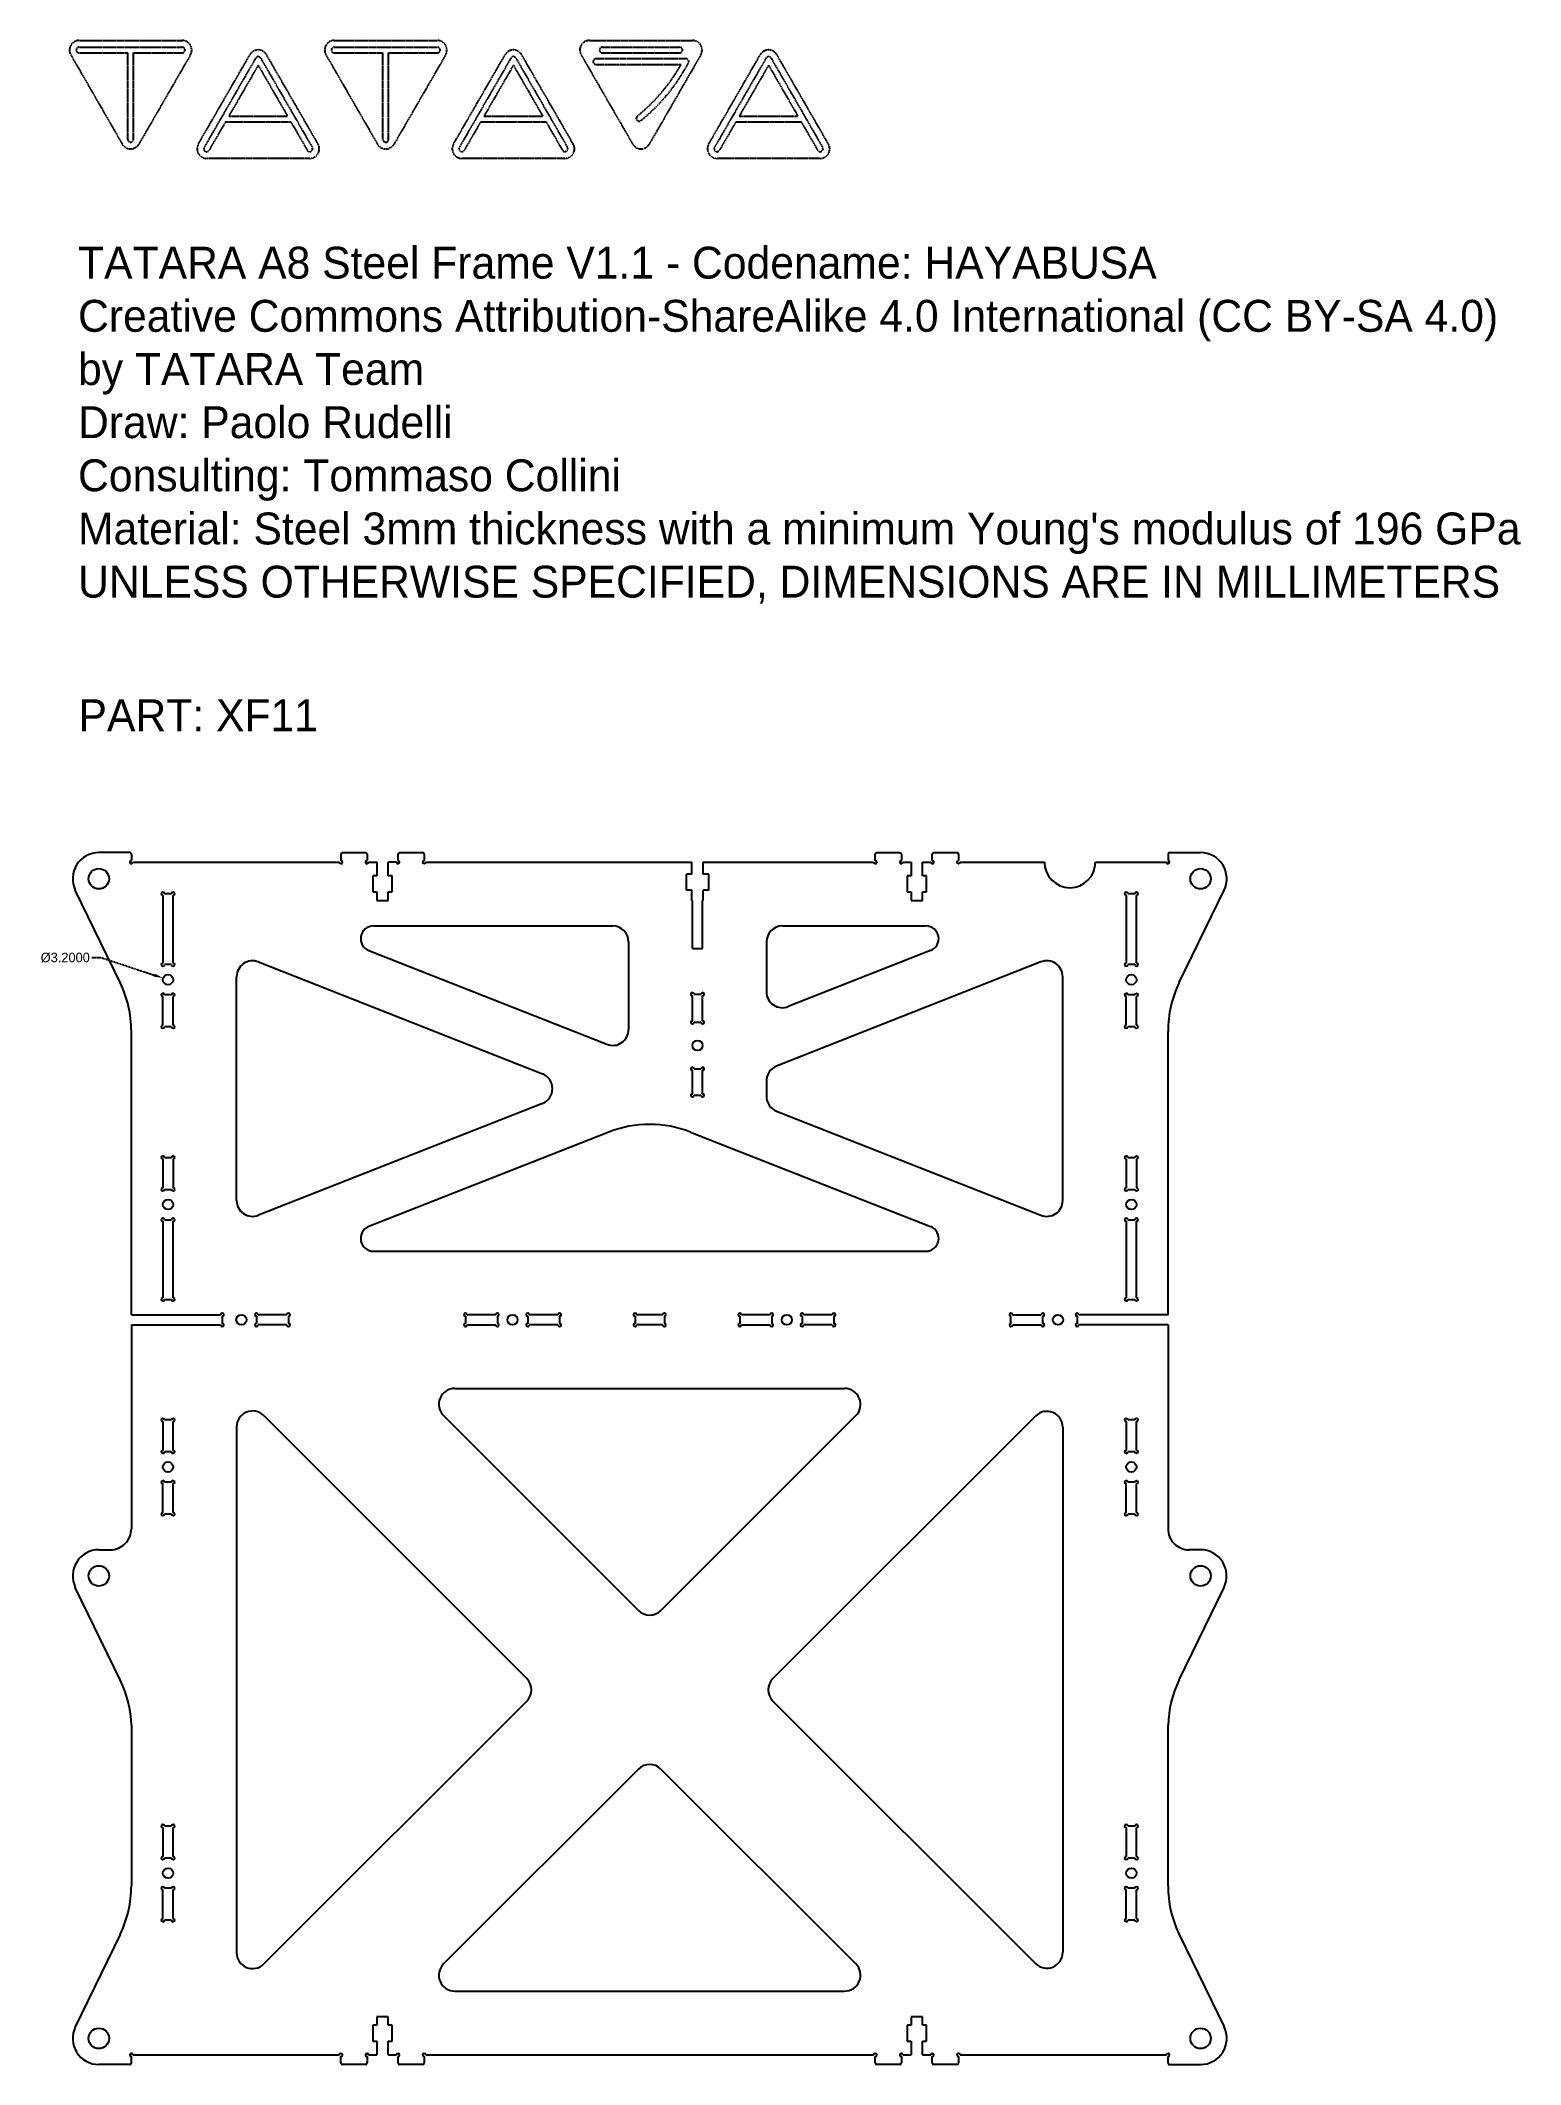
# Model space of a CAD drawing. Header units: inches. Extents: x -191 to 273, y -232 to 403.
import ezdxf

# ---------------------------------------------------------------- set-up
doc = ezdxf.new("R2010")
doc.units = ezdxf.units.IN
doc.header["$MEASUREMENT"] = 0
doc.linetypes.add('HIDDEN', pattern=[0.15, 0.1, -0.05])
doc.layers.get('Defpoints').update_dxf_attribs({"linetype": 'CONTINUOUS'})
for name, color, linetype in [('NOTE', 3, 'CONTINUOUS'), ('QUOTE', 6, 'HIDDEN'), ('TATARA LOGO', 2, 'HIDDEN'), ('VISIBLE', 7, 'CONTINUOUS')]:
    doc.layers.add(name, color=color, linetype=linetype)
doc.dimstyles.get("Standard").update_dxf_attribs({"dimtxt": 0.18, "dimasz": 0.18, "dimexe": 0.18, "dimexo": 0.0625, "dimgap": 0.09, "dimtad": 0, "dimtih": 1, "dimtoh": 1, "dimdec": 4, "dimzin": 0, "dimdsep": 46, "dimtxsty": 'Standard', "dimcen": 0.09, "dimadec": 0, "dimazin": 0, "dimtfac": 1, "dimtdec": 4, "dimtofl": 0, "dimtmove": 0, "dimatfit": 3, "dimfxl": 1, "dimtolj": 1, "dimtzin": 0, "dimarcsym": 0})

# ---------------------------------------------------------------- blocks, each defined once
blk = doc.blocks.new('*D3')
at = {"layer": 'Defpoints', "color": 0}
for p in [(-152.52, 108.65), (-149.48, 107.65)]:
    blk.add_point(p, dxfattribs=at)
at = {"layer": 'QUOTE', "color": 0, "lineweight": -2}
for p, q in [((-174.87, 115.07), (-171.87, 115.07)), ((-171.87, 115.07), (-155.37, 109.6))]:
    blk.add_line(p, q, dxfattribs=at)
at = {"layer": 'QUOTE', "color": 0}
blk.add_solid([(-155.52, 109.12), (-155.21, 110.07), (-152.52, 108.65)], dxfattribs=at)
at = {"layer": 'QUOTE', "color": 0, "insert": (-183.21, 115.07), "char_height": 3, "attachment_point": 5}
blk.add_mtext('\\A1;%%c3.2000', dxfattribs=at)

msp = doc.modelspace()

# ---------------------------------------------------------------- linework, layer by layer
at = {"layer": 'TATARA LOGO'}
for p, q in [((-178.89484, 402.64455), (-146.56322, 402.64455)), ((-178.89484, 400.54455), (-146.56322, 400.54455)), ((-98.89484, 402.64455), (-66.56322, 402.64455)), ((-98.89484, 400.54455), (-66.56322, 400.54455)), ((-18.89484, 402.64455), (13.43678, 402.64455)), ((-14.83884, 400.54455), (9.38078, 400.54455)), ((-181.49291, 398.14455), (-165.32711, 370.14455)), ((-178.89484, 398.74455), (-163.62903, 398.74455)), ((-163.62903, 371.64455), (-163.62903, 398.74455)), ((-161.82903, 398.74455), (-146.56322, 398.74455)), ((-161.82903, 371.64455), (-161.82903, 398.74455)), ((-143.96515, 398.14455), (-160.13095, 370.14455)), ((-141.49291, 370.17788), (-125.32711, 398.17788)), ((-123.50845, 397.12788), (-139.67426, 369.12788)), ((-122.72903, 394.87788), (-131.94739, 378.91122)), ((-122.72903, 394.87788), (-113.51067, 378.91122)), ((-121.94961, 397.12788), (-105.7838, 369.12788)), ((-103.96515, 370.17788), (-120.13095, 398.17788)), ((-101.49291, 398.14455), (-85.32711, 370.14455)), ((-98.89484, 398.74455), (-83.62903, 398.74455)), ((-83.62903, 371.64455), (-83.62903, 398.74455)), ((-81.82903, 371.64455), (-81.82903, 398.74455)), ((-81.82903, 398.74455), (-66.56322, 398.74455)), ((-63.96515, 398.14455), (-80.13095, 370.14455)), ((-61.49291, 370.17788), (-45.32711, 398.17788)), ((-43.50845, 397.12788), (-59.67426, 369.12788)), ((-42.72903, 394.87788), (-51.94739, 378.91122)), ((-42.72903, 394.87788), (-33.51067, 378.91122)), ((-41.94961, 397.12788), (-25.7838, 369.12788)), ((-23.96515, 370.17788), (-40.13095, 398.17788)), ((-21.49291, 398.14455), (-5.32711, 370.14455)), ((-16.81638, 396.94455), (11.35832, 396.94455)), ((-16.81638, 395.14455), (9.84258, 395.14455)), ((-14.83884, 398.74455), (9.38078, 398.74455)), ((16.03485, 398.14455), (-0.13095, 370.14455)), ((18.50709, 370.17788), (34.67289, 398.17788)), ((36.49155, 397.12788), (20.32574, 369.12788)), ((37.27097, 394.87788), (28.05261, 378.91122)), ((37.27097, 394.87788), (46.48933, 378.91122)), ((38.05039, 397.12788), (54.2162, 369.12788)), ((56.03485, 370.17788), (39.86905, 398.17788)), ((-132.98662, 377.11122), (-138.11542, 368.22787)), ((-132.98662, 377.11122), (-112.47144, 377.11122)), ((-131.94739, 378.91122), (-113.51067, 378.91122)), ((-112.47144, 377.11122), (-107.34265, 368.22788)), ((-52.98662, 377.11122), (-58.11542, 368.22787)), ((-52.98662, 377.11122), (-32.47144, 377.11122)), ((-51.94739, 378.91122), (-33.51067, 378.91122)), ((-32.47144, 377.11122), (-27.34265, 368.22788)), ((27.01338, 377.11122), (21.88458, 368.22787)), ((27.01338, 377.11122), (47.52856, 377.11122)), ((28.05261, 378.91122), (46.48933, 378.91122)), ((47.52856, 377.11122), (52.65735, 368.22788)), ((-106.56322, 365.67788), (-138.89484, 365.67788)), ((-26.56322, 365.67788), (-58.89484, 365.67788)), ((53.43678, 365.67788), (21.10516, 365.67788))]:
    msp.add_line(p, q, dxfattribs=at)
for centre, radius, start, end in [((-178.89484, 399.64455), 3, 90, 210), ((-178.89484, 399.64455), 0.9, 90, 270), ((-146.56322, 399.64455), 3, 330, 90), ((-146.56322, 399.64455), 0.9, 270, 90), ((-98.89484, 399.64455), 3, 90, 210), ((-98.89484, 399.64455), 0.9, 90, 270), ((-66.56322, 399.64455), 3, 330, 90), ((-66.56322, 399.64455), 0.9, 270, 90), ((-66.56322, 399.64455), 0.9, 270, 90), ((-18.89484, 399.64455), 3, 90, 210), ((-14.83884, 399.64455), 0.9, 90, 270), ((9.38078, 399.64455), 0.9, 270, 90), ((13.43678, 399.64455), 3, 330, 90), ((-122.72903, 396.67788), 3, 30, 150), ((-122.72903, 396.67788), 0.9, 30, 149.99999724), ((-42.72903, 396.67788), 3, 30, 150), ((-42.72903, 396.67788), 0.9, 30, 149.99999724), ((-16.81638, 396.04455), 0.9, 90, 270), ((-39.13324, 422.67808), 56.18474, 308.88975274, 330.65590134), ((-39.13324, 422.67808), 57.98474, 308.88975274, 332.1550619), ((11.35832, 396.04455), 0.9, 329.99999875, 90), ((37.27097, 396.67788), 3, 30, 150), ((37.27097, 396.67788), 0.9, 30, 149.99999724), ((-3.29407, 378.24586), 0.9, 128.88975274, 308.88975274), ((-162.72903, 371.64455), 3, 210, 330), ((-162.72903, 371.64455), 0.9, 180, 0), ((-138.89484, 368.67788), 3, 150, 270), ((-138.89484, 368.67788), 0.9, 149.99999724, 329.99910078), ((-106.56322, 368.67788), 0.9, 210, 30), ((-106.56322, 368.67788), 3, 270, 30), ((-82.72903, 371.64455), 3, 210, 330), ((-82.72903, 371.64455), 0.9, 180, 0), ((-58.89484, 368.67788), 3, 150, 270), ((-58.89484, 368.67788), 0.9, 149.99999724, 329.99910078), ((-26.56322, 368.67788), 0.9, 210, 30), ((-26.56322, 368.67788), 3, 270, 30), ((-2.72903, 371.64455), 3, 210, 330), ((21.10516, 368.67788), 3, 150, 270), ((21.10516, 368.67788), 0.9, 149.99999724, 329.99910078), ((53.43678, 368.67788), 0.9, 210, 30), ((53.43678, 368.67788), 3, 270, 30)]:
    msp.add_arc(centre, radius, start, end, dxfattribs=at)
at = {"layer": 'VISIBLE'}
for p, q in [((-163, 148.00001), (-172.70001, 147.99999)), ((-162.5, 147.50001), (-162.5, 145.5)), ((-96.80001, 147.49999), (-96.80001, 145.5)), ((-96.30001, 147.99999), (-89.1, 147.99999)), ((-88.6, 147.49999), (-88.6, 145.5)), ((-78.9, 145.5), (-78.9, 147.5)), ((-78.4, 148), (-71.2, 148)), ((-70.7, 147.5), (-70.7, 145.5)), ((70.7, 145.5), (70.7, 147.5)), ((71.2, 148), (78.40001, 148)), ((78.90001, 147.5), (78.90001, 145.5)), ((88.60001, 145.5), (88.60001, 147.5)), ((89.10001, 148), (96.30001, 148)), ((96.80001, 147.5), (96.80001, 145.5)), ((162.5, 147.50001), (162.5, 145.5)), ((163, 148.00001), (172.70001, 147.99999)), ((-162, 145), (-97.30001, 145)), ((-88.1, 145), (-85.5, 145)), ((-86.75, 140.7), (-86.75, 135.7)), ((-85.5, 140.7), (-86.75, 140.7)), ((-85.5, 145), (-85.5, 140.7)), ((-79.4, 145), (-82, 145)), ((-82, 140.7), (-82, 145)), ((-80.75, 140.7), (-82, 140.7)), ((-80.75, 135.7), (-80.75, 140.7)), ((-70.2, 145), (13.25001, 145)), ((11.50001, 136.25), (11.50001, 141.25)), ((13.25001, 141.25), (11.50001, 141.25)), ((13.25001, 141.25), (13.25001, 145)), ((16.75, 145), (70.2, 145)), ((16.75, 141.25), (16.75, 145)), ((18.50001, 141.25), (16.75, 141.25)), ((18.50001, 136.25), (18.50001, 141.25)), ((79.40001, 145), (82.00001, 145)), ((80.75001, 140.7), (80.75001, 135.7)), ((82.00001, 140.7), (80.75001, 140.7)), ((82.00001, 145), (82.00001, 140.7)), ((85.50001, 145), (88.10001, 145)), ((85.50001, 140.7), (85.50001, 145)), ((86.75001, 140.7), (85.50001, 140.7)), ((86.75001, 135.7), (86.75001, 140.7)), ((97.30001, 145), (123.75001, 145)), ((139.75001, 145), (162, 145)), ((-166.01197, 107.23685), (-180.07718, 136.21992)), ((-152.59999, 134.6), (-152.59999, 113.4)), ((-149.89999, 135.1), (-152.09999, 135.1)), ((-149.39999, 113.4), (-149.39999, 134.6)), ((-86.75, 135.7), (-85.5, 135.7)), ((-85.5, 135.7), (-85.5, 133)), ((-82, 135.7), (-80.75, 135.7)), ((-82, 133), (-82, 135.7)), ((13.25001, 136.25), (11.50001, 136.25)), ((13.25001, 133), (13.25001, 136.25)), ((18.50001, 136.25), (16.75, 136.25)), ((16.75, 133), (16.75, 136.25)), ((80.75001, 135.7), (82.00001, 135.7)), ((82.00001, 135.7), (82.00001, 133)), ((85.50001, 135.7), (86.75001, 135.7)), ((85.50001, 133), (85.50001, 135.7)), ((149.40001, 134.6), (149.40001, 113.4)), ((152.10001, 135.1), (149.90001, 135.1)), ((152.60001, 113.4), (152.60001, 134.6)), ((166.01197, 107.23685), (180.07718, 136.21992)), ((-85.5, 133), (-82, 133)), ((13.25001, 133), (13.40001, 133)), ((13.40001, 117.9), (13.40001, 133)), ((16.6, 133), (16.75, 133)), ((16.6, 117.9), (16.6, 133)), ((82.00001, 133), (85.50001, 133)), ((-86.59475, 125), (-11.59999, 125)), ((41.60001, 125), (86.59475, 125)), ((-88.06047, 117.27822), (-13.43215, 87.88791)), ((-6.59999, 120), (-6.59999, 92.54014)), ((13.40001, 117.9), (16.6, 117.9)), ((36.60001, 120), (36.60001, 104.35482)), ((88.06047, 117.27822), (43.43216, 99.70259)), ((-149.89999, 112.9), (-152.09999, 112.9)), ((-129.5, 38.94091), (-129.5, 109.05909)), ((-122.66785, 113.71131), (-33.64527, 78.65223)), ((122.66785, 113.71131), (39.76785, 81.06344)), ((129.5, 38.94091), (129.5, 109.05909)), ((152.10001, 112.9), (149.90001, 112.9)), ((-152.6, 93.9), (-152.6, 102.9)), ((-149.9, 103.4), (-152.1, 103.4)), ((-149.4, 93.9), (-149.4, 102.9)), ((13.40001, 95.3), (13.40001, 103.1)), ((13.90001, 103.6), (16.10001, 103.6)), ((16.60001, 95.3), (16.60001, 103.1)), ((149.4, 93.9), (149.4, 102.9)), ((152.1, 103.4), (149.9, 103.4)), ((152.6, 93.9), (152.6, 102.9)), ((-162.5, 3.1), (-162.5, 91.956)), ((-149.9, 93.4), (-152.1, 93.4)), ((13.90001, 94.8), (16.10001, 94.8)), ((152.1, 93.4), (149.9, 93.4)), ((162.5, 3.1), (162.5, 91.956)), ((13.40001, 72.4), (13.40001, 79.7)), ((13.90001, 80.2), (16.10001, 80.2)), ((16.60001, 72.4), (16.60001, 79.7)), ((36.60001, 76.41121), (36.60001, 71.58879)), ((13.90001, 71.9), (16.10001, 71.9)), ((-33.64527, 69.34777), (-122.66785, 34.28869)), ((39.76785, 66.93656), (122.66785, 34.28869)), ((-12.82506, 60.35117), (-88.06047, 30.72178)), ((12.82506, 60.35117), (88.06047, 30.72178)), ((-152.59999, 51.9), (-152.59999, 42.9)), ((-152.09999, 52.4), (-149.89999, 52.4)), ((-149.39999, 51.9), (-149.39999, 42.9)), ((149.40001, 51.9), (149.40001, 42.9)), ((149.90001, 52.4), (152.10001, 52.4)), ((152.60001, 51.9), (152.60001, 42.9)), ((-152.09999, 42.4), (-149.89999, 42.4)), ((149.90001, 42.4), (152.10001, 42.4)), ((-152.6, 32.4), (-152.6, 8.4)), ((-152.1, 32.9), (-149.9, 32.9)), ((-149.4, 8.4), (-149.4, 32.4)), ((149.4, 32.4), (149.4, 8.4)), ((149.9, 32.9), (152.1, 32.9)), ((152.6, 8.4), (152.6, 32.4)), ((-86.59475, 23), (86.59475, 23)), ((-152.1, 7.9), (-149.9, 7.9)), ((149.9, 7.9), (152.1, 7.9)), ((-162.5, 3.1), (-134.5, 3.1)), ((-134, 2.6), (-134, 0.4)), ((-123.25, 2.6), (-123.25, 0.4)), ((-113.75, 3.1), (-122.75, 3.1)), ((-113.25, 2.6), (-113.25, 0.4)), ((-57.75, 2.6), (-57.75, 0.4)), ((-48.25, 3.1), (-57.25, 3.1)), ((-47.75, 2.6), (-47.75, 0.4)), ((-38.25, 2.6), (-38.25, 0.4)), ((-28.75, 3.1), (-37.75, 3.1)), ((-28.25, 2.6), (-28.25, 0.4)), ((-4.6, 2.6), (-4.6, 0.4)), ((4.1, 3.1), (-4.1, 3.1)), ((4.6, 2.6), (4.6, 0.4)), ((28.25, 2.6), (28.25, 0.4)), ((37.75, 3.1), (28.75, 3.1)), ((38.25, 2.6), (38.25, 0.4)), ((47.75, 2.6), (47.75, 0.4)), ((57.25, 3.1), (48.25, 3.1)), ((57.75, 2.6), (57.75, 0.4)), ((113.25, 0.4), (113.25, 2.6)), ((113.75, 3.1), (122.75, 3.1)), ((123.25, 0.4), (123.25, 2.6)), ((134, 2.6), (134, 0.4)), ((162.5, 3.1), (134.5, 3.1)), ((-162.5, -0.1), (-134.5, -0.1)), ((-162.5, -0.1), (-162.5, -64)), ((-113.75, -0.1), (-122.75, -0.1)), ((-57.25, -0.1), (-48.25, -0.1)), ((-28.75, -0.1), (-37.75, -0.1)), ((4.1, -0.1), (-4.1, -0.1)), ((28.75, -0.1), (37.75, -0.1)), ((57.25, -0.1), (48.25, -0.1)), ((113.75, -0.1), (122.75, -0.1)), ((162.5, -0.1), (134.5, -0.1)), ((162.5, -0.1), (162.5, -64)), ((-61.09713, -20), (61.09713, -20)), ((-152.59999, -30.4), (-152.59999, -39.4)), ((-149.89999, -29.9), (-152.09999, -29.9)), ((-149.39999, -39.4), (-149.39999, -30.4)), ((-120.96447, -28.53553), (-38.53553, -110.96447)), ((-3.53553, -89.63266), (-64.63266, -28.53553)), ((3.53553, -89.63266), (64.63266, -28.53553)), ((38.65624, -110.96447), (120.96447, -28.65624)), ((149.4, -30.4), (149.4, -39.4)), ((152.1, -29.9), (149.9, -29.9)), ((152.6, -39.4), (152.6, -30.4)), ((-129.5, -32.07107), (-129.5, -196.92893)), ((129.5, -32.19178), (129.5, -196.80822)), ((-149.89999, -39.9), (-152.09999, -39.9)), ((152.1, -39.9), (149.9, -39.9)), ((-152.59999, -58.9), (-152.59999, -49.9)), ((-149.89999, -49.4), (-152.09999, -49.4)), ((-149.39999, -58.9), (-149.39999, -49.9)), ((149.40001, -58.9), (149.40001, -49.9)), ((152.10001, -49.4), (149.90001, -49.4)), ((152.60001, -58.9), (152.60001, -49.9)), ((-149.89999, -59.4), (-152.09999, -59.4)), ((152.10001, -59.4), (149.90001, -59.4)), ((-172.6857, -70.6), (-169.1, -70.6)), ((172.69999, -70.6), (169.1, -70.6)), ((-165.99768, -111.36314), (-180.0629, -82.38007)), ((165.99768, -111.36314), (180.0629, -82.38007)), ((-38.53553, -118.03553), (-120.96447, -200.46447)), ((38.65624, -118.03553), (120.96447, -200.34376)), ((-162.5, -125.64398), (-162.5, -175.956)), ((162.5, -175.956), (162.5, -125.64398)), ((-3.53553, -139.36734), (-64.63266, -200.46447)), ((3.53553, -139.36734), (64.63266, -200.46447)), ((-152.59999, -157.75), (-152.59999, -166.75)), ((-149.89999, -157.25), (-152.09999, -157.25)), ((-149.39999, -166.75), (-149.39999, -157.75)), ((149.4, -157.75), (149.4, -166.75)), ((152.1, -157.25), (149.9, -157.25)), ((152.6, -166.75), (152.6, -157.75)), ((-149.89999, -167.25), (-152.09999, -167.25)), ((152.1, -167.25), (149.9, -167.25)), ((-152.59999, -186.25), (-152.59999, -177.25)), ((-149.89999, -176.75), (-152.09999, -176.75)), ((-149.39999, -186.25), (-149.39999, -177.25)), ((149.4, -186.25), (149.4, -177.25)), ((152.1, -176.75), (149.9, -176.75)), ((152.6, -186.25), (152.6, -177.25)), ((-149.89999, -186.75), (-152.09999, -186.75)), ((152.1, -186.75), (149.9, -186.75)), ((-166.01197, -191.23685), (-180.07718, -220.21992)), ((166.01197, -191.23685), (180.07718, -220.21992)), ((-61.09713, -209), (61.09713, -209)), ((-86.75, -219.7), (-86.75, -224.7)), ((-85.5, -219.7), (-86.75, -219.7)), ((-85.5, -217), (-85.5, -219.7)), ((-82, -217), (-85.5, -217)), ((-82, -219.7), (-82, -217)), ((-80.75, -219.7), (-82, -219.7)), ((-80.75, -224.7), (-80.75, -219.7)), ((80.75, -219.7), (80.75, -224.7)), ((82, -219.7), (80.75, -219.7)), ((82, -217), (82, -219.7)), ((85.5, -217), (82, -217)), ((85.5, -219.7), (85.5, -217)), ((86.75, -219.7), (85.5, -219.7)), ((86.75, -224.7), (86.75, -219.7)), ((-86.75, -224.7), (-85.5, -224.7)), ((-85.5, -224.7), (-85.5, -229)), ((-82, -224.7), (-80.75, -224.7)), ((-82, -229), (-82, -224.7)), ((80.75, -224.7), (82, -224.7)), ((82, -224.7), (82, -229)), ((85.5, -224.7), (86.75, -224.7)), ((85.5, -229), (85.5, -224.7)), ((-163, -232.00001), (-172.70001, -231.99999)), ((-162.5, -231.50001), (-162.5, -229.5)), ((-162, -229), (-97.30001, -229)), ((-96.80001, -231.5), (-96.80001, -229.5)), ((-89.1, -232), (-96.30001, -232)), ((-88.6, -229.5), (-88.6, -231.5)), ((-88.1, -229), (-85.5, -229)), ((-82, -229), (-79.4, -229)), ((-78.9, -231.5), (-78.9, -229.5)), ((-71.2, -232), (-78.4, -232)), ((-70.7, -229.5), (-70.7, -231.5)), ((-70.2, -229), (70.2, -229)), ((70.7, -231.5), (70.7, -229.5)), ((78.4, -232), (71.2, -232)), ((78.9, -229.5), (78.9, -231.5)), ((79.4, -229), (82, -229)), ((85.5, -229), (88.1, -229)), ((88.6, -231.5), (88.6, -229.5)), ((96.30001, -232), (89.1, -232)), ((96.80001, -229.5), (96.80001, -231.5)), ((97.30001, -229), (162, -229)), ((162.5, -231.50001), (162.5, -229.5)), ((163, -232.00001), (172.70001, -231.99999))]:
    msp.add_line(p, q, dxfattribs=at)
for centre, radius in [((-172.69999, 139.8), 3.2), ((172.69999, 139.8), 3.2), ((-151, 108.15), 1.6), ((151, 108.15), 1.6), ((15.00001, 87.5), 1.6), ((-150.99999, 37.65), 1.6), ((151.00001, 37.65), 1.6), ((-128, 1.5), 1.6), ((-43, 1.5), 1.6), ((43, 1.5), 1.6), ((128, 1.5), 1.6), ((-150.99999, -44.65), 1.6), ((151, -44.65), 1.6), ((-172.69999, -78.8), 3.2), ((172.69999, -78.8), 3.2), ((-150.99999, -172), 1.6), ((151, -172), 1.6), ((-172.69999, -223.8), 3.2), ((172.69999, -223.8), 3.2)]:
    msp.add_circle(centre, radius, dxfattribs=at)
for centre, radius, start, end in [((-172.69999, 139.8), 8.19999, 90.00010672, 205.88685947), ((-163, 147.50001), 0.5, 0, 90.00010672), ((-96.30001, 147.49999), 0.5, 90, 180), ((-89.1, 147.49999), 0.5, 0, 90), ((-78.4, 147.5), 0.5, 90, 180), ((-71.2, 147.5), 0.5, 0, 90), ((71.2, 147.5), 0.5, 90, 180), ((78.40001, 147.5), 0.5, 0, 90), ((89.10001, 147.5), 0.5, 90, 180), ((96.30001, 147.5), 0.5, 0, 90), ((163, 147.50001), 0.5, 89.99989328, 180), ((172.69999, 139.8), 8.19999, 334.11314053, 89.99989328), ((-162.5, 145), 0.5, 90, 0), ((-96.80001, 145), 0.5, 180, 90), ((-88.6, 145), 0.5, 90, 0), ((-78.9, 145), 0.5, 180, 90), ((-70.7, 145), 0.5, 90, 0), ((70.7, 145), 0.5, 180, 90), ((78.90001, 145), 0.5, 90, 0), ((88.60001, 145), 0.5, 180, 90), ((96.80001, 145), 0.5, 90, 0), ((131.75001, 145), 8, 180, 0), ((162.5, 145), 0.5, 180, 90), ((-152.59999, 135.1), 0.5, 0, 270), ((-149.39999, 135.1), 0.5, 270, 180), ((149.40001, 135.1), 0.5, 0, 270), ((152.60001, 135.1), 0.5, 270, 180), ((-86.59475, 121), 4, 90, 248.50436896), ((-11.59999, 120), 5, 0, 90), ((41.60001, 120), 5, 90, 180), ((86.59475, 121), 4, 291.49563104, 90), ((-152.59999, 112.9), 0.5, 90, 0), ((-149.39999, 112.9), 0.5, 180, 90), ((-124.5, 109.05909), 5, 68.50436896, 180), ((124.5, 109.05909), 5, 0, 111.49563104), ((149.40001, 112.9), 0.5, 90, 0), ((152.60001, 112.9), 0.5, 180, 90), ((-197.5, 91.956), 35, 0, 25.88685947), ((-152.6, 103.4), 0.5, 0, 270), ((-149.4, 103.4), 0.5, 270, 180), ((13.40001, 103.6), 0.5, 0, 270), ((16.60001, 103.6), 0.5, 270, 180), ((41.60001, 104.35482), 5, 180, 291.49563104), ((149.4, 103.4), 0.5, 0, 270), ((152.6, 103.4), 0.5, 270, 180), ((197.5, 91.956), 35, 154.11314053, 180), ((13.40001, 94.8), 0.5, 90, 0), ((16.60001, 94.8), 0.5, 180, 90), ((-152.6, 93.4), 0.5, 90, 0), ((-149.4, 93.4), 0.5, 180, 90), ((-11.59999, 92.54014), 5, 248.50436896, 0), ((149.4, 93.4), 0.5, 90, 0), ((152.6, 93.4), 0.5, 180, 90), ((-35.47742, 74), 5, 291.49563104, 68.50436896), ((13.40001, 80.2), 0.5, 0, 270), ((16.60001, 80.2), 0.5, 270, 180), ((41.60001, 76.41121), 5, 111.49563104, 180), ((13.40001, 71.9), 0.5, 90, 0), ((16.60001, 71.9), 0.5, 180, 90), ((41.60001, 71.58879), 5, 180, 248.50436896), ((0, 27.78558), 35, 68.50436896, 111.49563104), ((-152.59999, 52.4), 0.5, 0, 270), ((-149.39999, 52.4), 0.5, 270, 180), ((149.40001, 52.4), 0.5, 0, 270), ((152.60001, 52.4), 0.5, 270, 180), ((-152.59999, 42.4), 0.5, 90, 0), ((-149.39999, 42.4), 0.5, 180, 90), ((-124.5, 38.94091), 5, 180, 291.49563104), ((124.5, 38.94091), 5, 248.50436896, 0), ((149.40001, 42.4), 0.5, 90, 0), ((152.60001, 42.4), 0.5, 180, 90), ((-152.6, 32.9), 0.5, 0, 270), ((-149.4, 32.9), 0.5, 270, 180), ((149.4, 32.9), 0.5, 0, 270), ((152.6, 32.9), 0.5, 270, 180), ((-86.59475, 27), 4, 111.49563104, 270), ((86.59475, 27), 4, 270, 68.50436896), ((-152.6, 7.9), 0.5, 90, 0), ((-149.4, 7.9), 0.5, 180, 90), ((149.4, 7.9), 0.5, 90, 0), ((152.6, 7.9), 0.5, 180, 90), ((-134, 3.1), 0.5, 270, 180), ((-134, -0.1), 0.5, 180, 90), ((-123.25, 3.1), 0.5, 0, 270), ((-123.25, -0.1), 0.5, 90, 0), ((-113.25, 3.1), 0.5, 270, 180), ((-113.25, -0.1), 0.5, 180, 90), ((-57.75, 3.1), 0.5, 0, 270), ((-57.75, -0.1), 0.5, 90, 0), ((-47.75, 3.1), 0.5, 270, 180), ((-47.75, -0.1), 0.5, 180, 90), ((-38.25, 3.1), 0.5, 0, 270), ((-38.25, -0.1), 0.5, 90, 0), ((-28.25, 3.1), 0.5, 270, 180), ((-28.25, -0.1), 0.5, 180, 90), ((-4.6, 3.1), 0.5, 0, 270), ((-4.6, -0.1), 0.5, 90, 0), ((4.6, 3.1), 0.5, 270, 180), ((4.6, -0.1), 0.5, 180, 90), ((28.25, 3.1), 0.5, 0, 270), ((28.25, -0.1), 0.5, 90, 0), ((38.25, 3.1), 0.5, 270, 180), ((38.25, -0.1), 0.5, 180, 90), ((47.75, 3.1), 0.5, 0, 270), ((47.75, -0.1), 0.5, 90, 0), ((57.75, 3.1), 0.5, 270, 180), ((57.75, -0.1), 0.5, 180, 90), ((113.25, 3.1), 0.5, 0, 270), ((113.25, -0.1), 0.5, 90, 0), ((123.25, 3.1), 0.5, 270, 180), ((123.25, -0.1), 0.5, 180, 90), ((134, 3.1), 0.5, 0, 270), ((134, -0.1), 0.5, 90, 0), ((-61.09713, -25), 5, 90, 225), ((61.09713, -25), 5, 315, 90), ((-152.59999, -29.9), 0.5, 0, 270), ((-149.39999, -29.9), 0.5, 270, 180), ((-124.5, -32.07107), 5, 45, 180), ((124.5, -32.19178), 5, 0, 135), ((149.4, -29.9), 0.5, 0, 270), ((152.6, -29.9), 0.5, 270, 180), ((-152.59999, -39.9), 0.5, 90, 0), ((-149.39999, -39.9), 0.5, 180, 90), ((149.4, -39.9), 0.5, 90, 0), ((152.6, -39.9), 0.5, 180, 90), ((-152.59999, -49.4), 0.5, 0, 270), ((-149.39999, -49.4), 0.5, 270, 180), ((149.40001, -49.4), 0.5, 0, 270), ((152.60001, -49.4), 0.5, 270, 180), ((-152.59999, -59.4), 0.5, 90, 0), ((-149.39999, -59.4), 0.5, 180, 90), ((149.40001, -59.4), 0.5, 90, 0), ((152.60001, -59.4), 0.5, 180, 90), ((-169.1, -64), 6.6, 269.99995702, 0), ((169.1, -64), 6.6, 180, 270.00004298), ((-172.68571, -78.79999), 8.19999, 89.99995702, 205.88685947), ((172.68571, -78.79999), 8.19999, 334.11314053, 89.90020411), ((0, -86.09713), 5, 225, 315), ((-197.48571, -126.64398), 35, 1.63724508, 25.88685947), ((-42.07107, -114.5), 5, 315, 45), ((42.19178, -114.5), 5, 135, 225), ((197.48571, -126.64398), 35, 154.11314053, 178.36275492), ((0, -142.90287), 5, 45, 135), ((-152.59999, -157.25), 0.5, 0, 270), ((-149.39999, -157.25), 0.5, 270, 180), ((149.4, -157.25), 0.5, 0, 270), ((152.6, -157.25), 0.5, 270, 180), ((-152.59999, -167.25), 0.5, 90, 0), ((-149.39999, -167.25), 0.5, 180, 90), ((149.4, -167.25), 0.5, 90, 0), ((152.6, -167.25), 0.5, 180, 90), ((-197.5, -175.956), 35, 334.11314053, 0), ((-152.59999, -176.75), 0.5, 0, 270), ((-149.39999, -176.75), 0.5, 270, 180), ((149.4, -176.75), 0.5, 0, 270), ((152.6, -176.75), 0.5, 270, 180), ((197.5, -175.956), 35, 180, 205.88685947), ((-152.59999, -186.75), 0.5, 90, 0), ((-149.39999, -186.75), 0.5, 180, 90), ((149.4, -186.75), 0.5, 90, 0), ((152.6, -186.75), 0.5, 180, 90), ((-124.5, -196.92893), 5, 180, 315), ((-61.09713, -204), 5, 135, 270), ((61.09713, -204), 5, 270, 45), ((124.5, -196.80822), 5, 225, 0), ((-172.69999, -223.8), 8.19999, 154.11314053, 269.99989328), ((172.69999, -223.8), 8.19999, 270.00010672, 25.88685947), ((-162.5, -229), 0.5, 0, 270), ((-163, -231.50001), 0.5, 269.99989328, 0), ((-96.80001, -229), 0.5, 270, 180), ((-96.30001, -231.5), 0.5, 180, 270), ((-88.6, -229), 0.5, 0, 270), ((-89.1, -231.5), 0.5, 270, 0), ((-78.9, -229), 0.5, 270, 180), ((-78.4, -231.5), 0.5, 180, 270), ((-70.7, -229), 0.5, 0, 270), ((-71.2, -231.5), 0.5, 270, 0), ((70.7, -229), 0.5, 270, 180), ((71.2, -231.5), 0.5, 180, 270), ((78.9, -229), 0.5, 0, 270), ((78.4, -231.5), 0.5, 270, 0), ((88.6, -229), 0.5, 270, 180), ((89.1, -231.5), 0.5, 180, 270), ((96.80001, -229), 0.5, 0, 270), ((96.30001, -231.5), 0.5, 270, 0), ((162.5, -229), 0.5, 270, 180), ((163, -231.50001), 0.5, 180, 270.00010672)]:
    msp.add_arc(centre, radius, start, end, dxfattribs=at)

# ---------------------------------------------------------------- texts
at = {"layer": 'NOTE', "char_height": 10, "width": 1231.3748319, "attachment_point": 1}
for s, insert in [("{\\pxsm1;TATARA A8 Steel Frame V1.1 - Codename: HAYABUSA\\PCreative Commons Attribution-ShareAlike 4.0 International (CC BY-SA 4.0)\\Pby TATARA Team\\PDraw: Paolo Rudelli\\PConsulting: Tommaso Collini\\P\\pql;Material: Steel 3mm thickness with a minimum Young's modulus of 196 GPa\\P\\pq*;UNLESS OTHERWISE SPECIFIED, DIMENSIONS ARE IN MILLIMETERS}", (-179.20719, 337.97599)), ('{\\pxsm1;PART: XF11}', (-179.05722, 196.06883))]:
    msp.add_mtext(s, dxfattribs=dict(at, insert=insert))

# ---------------------------------------------------------------- dimensions: what is measured, and where the dimension line sits
at = {"layer": 'QUOTE'}
dim = msp.add_diameter_dim_2p(p1=(-149.4812, 107.64676), p2=(-152.5188, 108.65324), dimstyle='Standard', override={"dimtxt": 3, "dimasz": 3, "dimtmove": 0}, dxfattribs=at)
dim.commit()
dim.dimension.update_dxf_attribs({"geometry": '*D3', "text_midpoint": (-183.21402, 115.06639), "dimtype": 163})

doc.saveas('drawing.dxf')
